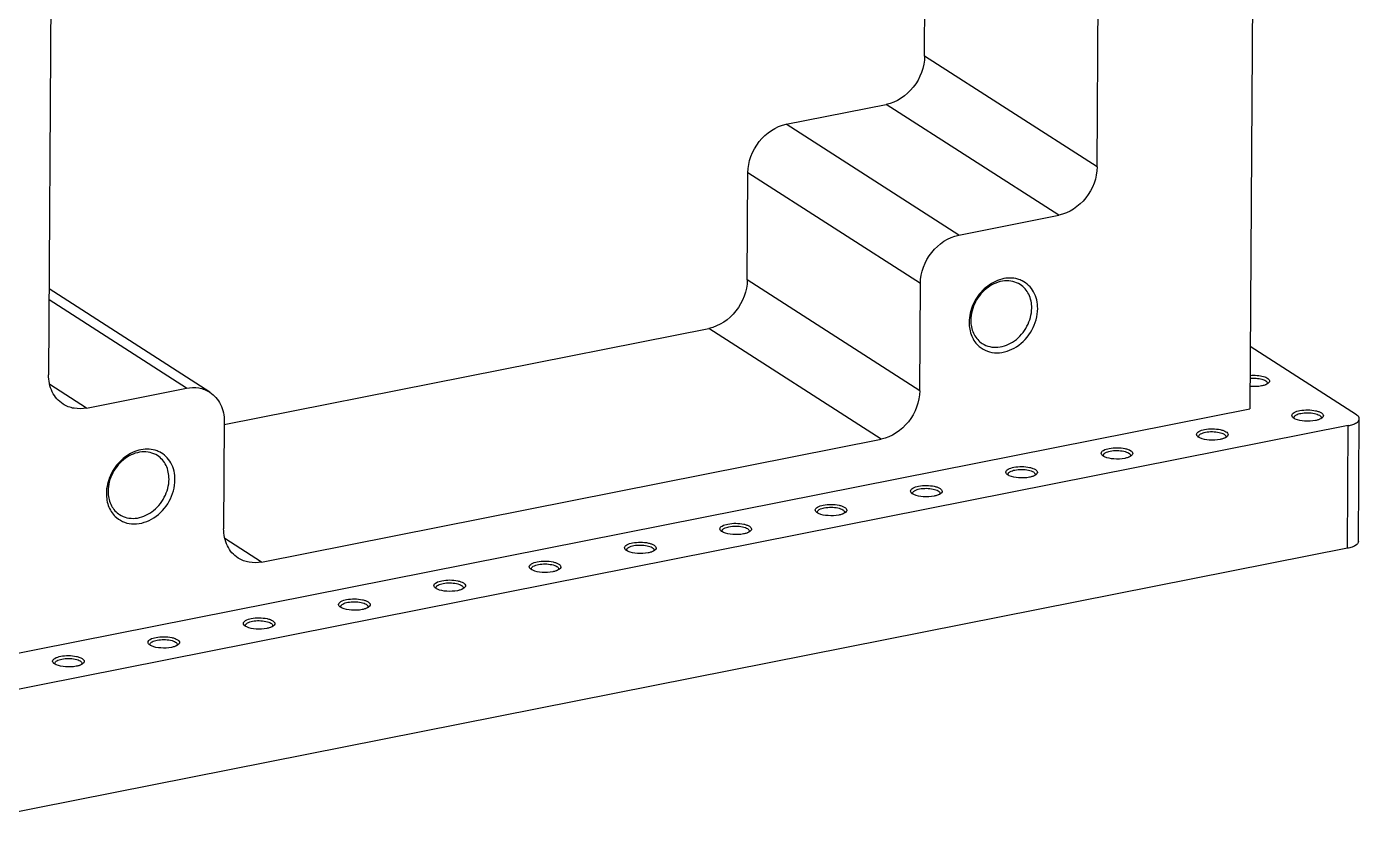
# Model space of a CAD drawing. Header units: inches. Extents: x 0.1 to 16.4, y 0 to 11.6.
# Drawn here: x 1.594 to 3.99, y 7.552 to 9.013 of the extents above; entities that cross this region are included whole.
import ezdxf

# ---------------------------------------------------------------- set-up
doc = ezdxf.new("R2010")
doc.units = ezdxf.units.IN
doc.header["$LTSCALE"] = 0.909449
doc.header["$MEASUREMENT"] = 0
doc.layers.get('0').update_dxf_attribs({"linetype": 'CONTINUOUS'})
doc.layers.add('02___PRT_ALL_AXES', color=7, linetype='CONTINUOUS')

msp = doc.modelspace()

# ---------------------------------------------------------------- linework, layer by layer
at = {"color": 7, "linetype": 'CONTINUOUS'}
for p, q in [((3.8068, 10.5737), (3.7929, 8.3259)), ((3.2083, 8.9601), (3.2147, 10)), ((3.5184, 8.761), (3.5257, 9.9551)), ((1.6408, 9.5814), (1.6335, 8.3873)), ((3.5184, 8.761), (3.2083, 8.9601)), ((2.9596, 8.8374), (3.1393, 8.873)), ((3.4494, 8.6739), (3.1393, 8.873)), ((3.2697, 8.6383), (2.9596, 8.8374)), ((2.8894, 8.5578), (2.8906, 8.7504)), ((3.2007, 8.5512), (2.8906, 8.7504)), ((3.2697, 8.6383), (3.4494, 8.6739)), ((3.1995, 8.3586), (2.8894, 8.5578)), ((3.1995, 8.3586), (3.2007, 8.5512)), ((1.8813, 8.3631), (1.6343, 8.5217)), ((1.9493, 8.298), (2.8205, 8.4707)), ((3.1305, 8.2716), (2.8205, 8.4707)), ((3.9847, 8.315), (3.7936, 8.4378)), ((1.7015, 8.3274), (1.6355, 8.3698)), ((1.7015, 8.3274), (1.8813, 8.3631)), ((3.8237, 8.3704), (3.8215, 8.3694)), ((3.826, 8.372), (3.8237, 8.3704)), ((1.3528, 7.8422), (3.7929, 8.3259)), ((3.9698, 8.2958), (1.331, 7.7727)), ((1.9494, 8.3032), (1.9482, 8.1106)), ((3.8716, 8.3094), (3.8706, 8.3101)), ((3.873, 8.3085), (3.8716, 8.3094)), ((3.8746, 8.3077), (3.873, 8.3085)), ((3.9205, 8.3082), (3.9184, 8.3072)), ((3.9229, 8.3098), (3.9205, 8.3082)), ((3.9685, 8.0754), (3.9698, 8.2958)), ((3.9885, 8.0876), (3.9898, 8.308)), ((2.0163, 8.0507), (3.1305, 8.2716)), ((3.7002, 8.2754), (3.6993, 8.2762)), ((3.7016, 8.2745), (3.7002, 8.2754)), ((3.7033, 8.2737), (3.7016, 8.2745)), ((3.7492, 8.2742), (3.747, 8.2732)), ((3.7516, 8.2758), (3.7492, 8.2742)), ((3.5289, 8.2414), (3.5279, 8.2422)), ((3.5802, 8.2419), (3.5778, 8.2403)), ((3.5303, 8.2406), (3.5289, 8.2414)), ((3.5319, 8.2397), (3.5303, 8.2406)), ((3.5778, 8.2403), (3.5756, 8.2392)), ((3.3575, 8.2075), (3.3566, 8.2082)), ((3.3589, 8.2066), (3.3575, 8.2075)), ((3.3606, 8.2058), (3.3589, 8.2066)), ((3.4065, 8.2063), (3.4043, 8.2052)), ((3.4089, 8.2079), (3.4065, 8.2063)), ((3.1862, 8.1735), (3.1852, 8.1742)), ((3.1876, 8.1726), (3.1862, 8.1735)), ((3.1892, 8.1718), (3.1876, 8.1726)), ((3.2351, 8.1723), (3.2329, 8.1713)), ((3.2375, 8.1739), (3.2351, 8.1723)), ((3.0148, 8.1395), (3.0139, 8.1403)), ((3.0162, 8.1386), (3.0148, 8.1395)), ((3.0178, 8.1378), (3.0162, 8.1386)), ((3.0638, 8.1383), (3.0616, 8.1373)), ((3.0662, 8.14), (3.0638, 8.1383)), ((2.8434, 8.1056), (2.8425, 8.1063)), ((2.8449, 8.1047), (2.8434, 8.1056)), ((2.8465, 8.1039), (2.8449, 8.1047)), ((2.8924, 8.1044), (2.8902, 8.1033)), ((2.8948, 8.106), (2.8924, 8.1044)), ((3.9685, 8.0754), (1.3296, 7.5523)), ((2.0163, 8.0507), (1.9503, 8.0931)), ((2.6721, 8.0716), (2.6711, 8.0723)), ((2.6735, 8.0707), (2.6721, 8.0716)), ((2.6751, 8.0699), (2.6735, 8.0707)), ((2.7211, 8.0704), (2.7189, 8.0694)), ((2.7234, 8.072), (2.7211, 8.0704)), ((2.5007, 8.0376), (2.4998, 8.0384)), ((2.5022, 8.0367), (2.5007, 8.0376)), ((2.5038, 8.0359), (2.5022, 8.0367)), ((2.5497, 8.0364), (2.5475, 8.0354)), ((2.5521, 8.038), (2.5497, 8.0364)), ((2.3294, 8.0037), (2.3284, 8.0044)), ((2.3308, 8.0028), (2.3294, 8.0037)), ((2.3324, 8.0019), (2.3308, 8.0028)), ((2.3784, 8.0025), (2.3762, 8.0014)), ((2.3807, 8.0041), (2.3784, 8.0025)), ((2.158, 7.9697), (2.1571, 7.9704)), ((2.1594, 7.9688), (2.158, 7.9697)), ((2.1611, 7.968), (2.1594, 7.9688)), ((2.207, 7.9685), (2.2048, 7.9675)), ((2.2094, 7.9701), (2.207, 7.9685)), ((1.9867, 7.9357), (1.9857, 7.9365)), ((1.9881, 7.9348), (1.9867, 7.9357)), ((1.9897, 7.934), (1.9881, 7.9348)), ((2.0356, 7.9345), (2.0334, 7.9335)), ((2.038, 7.9361), (2.0356, 7.9345)), ((1.8153, 7.9018), (1.8144, 7.9025)), ((1.8167, 7.9009), (1.8153, 7.9018)), ((1.8184, 7.9), (1.8167, 7.9009)), ((1.8643, 7.9006), (1.8621, 7.8995)), ((1.8667, 7.9022), (1.8643, 7.9006)), ((1.644, 7.8678), (1.643, 7.8685)), ((1.6454, 7.8669), (1.644, 7.8678)), ((1.647, 7.8661), (1.6454, 7.8669)), ((1.6929, 7.8666), (1.6907, 7.8656)), ((1.6953, 7.8682), (1.6929, 7.8666))]:
    msp.add_line(p, q, dxfattribs=at)
for centre, radius, start, end in [((3.3626, 8.5132), 0.0477, 64.0001, 73.7279), ((3.36, 8.4812), 0.0717, 176.34, 179.6334), ((3.3528, 8.4851), 0.0616, 179.6412, 182.8947), ((1.8116, 8.2058), 0.0477, 64.0001, 73.7279), ((1.8091, 8.1737), 0.0717, 176.34, 179.6334), ((1.8019, 8.1776), 0.0616, 179.6412, 182.8947)]:
    msp.add_arc(centre, radius, start, end, dxfattribs=at)
for points, knots in [([(3.2083, 8.9601), (3.2082, 8.9402), (3.1934, 8.9008), (3.1582, 8.8768), (3.1393, 8.873)], [0, 0, 0, 0, 0.507737, 1, 1, 1, 1]), ([(2.8906, 8.7504), (2.8908, 8.7702), (2.9055, 8.8097), (2.9408, 8.8337), (2.9596, 8.8374)], [0, 0, 0, 0, 0.507737, 1, 1, 1, 1]), ([(3.5184, 8.761), (3.5182, 8.7411), (3.5035, 8.7017), (3.4682, 8.6777), (3.4494, 8.6739)], [0, 0, 0, 0, 0.507737, 1, 1, 1, 1]), ([(3.2007, 8.5512), (3.2008, 8.5711), (3.2155, 8.6105), (3.2508, 8.6345), (3.2697, 8.6383)], [0, 0, 0, 0, 0.507737, 1, 1, 1, 1]), ([(2.8894, 8.5578), (2.8893, 8.5379), (2.8746, 8.4985), (2.8393, 8.4745), (2.8205, 8.4707)], [0, 0, 0, 0, 0.507737, 1, 1, 1, 1]), ([(3.3759, 8.5591), (3.3666, 8.5618), (3.3451, 8.5614), (3.3166, 8.5455), (3.2956, 8.519), (3.2891, 8.4968), (3.2884, 8.4857)], [0, 0, 0, 0, 0.226452, 0.476192, 0.74053, 1, 1, 1, 1]), ([(3.3801, 8.5493), (3.372, 8.5545), (3.3505, 8.559), (3.32, 8.5459), (3.2976, 8.5197), (3.2913, 8.4968), (3.2912, 8.4855)], [0, 0, 0, 0, 0.222435, 0.469958, 0.73755, 1, 1, 1, 1]), ([(3.4116, 8.5061), (3.4117, 8.5165), (3.4074, 8.537), (3.3921, 8.5519), (3.3835, 8.5561)], [0, 0, 0, 0, 0.520618, 1, 1, 1, 1]), ([(3.4009, 8.5072), (3.4009, 8.5156), (3.3978, 8.5322), (3.3866, 8.5451), (3.3801, 8.5493)], [0, 0, 0, 0, 0.52019, 1, 1, 1, 1]), ([(3.3065, 8.438), (3.3108, 8.4344), (3.3209, 8.4285), (3.3447, 8.4246), (3.3765, 8.4356), (3.4037, 8.4657), (3.4115, 8.4927), (3.4116, 8.5061)], [0, 0, 0, 0, 0.110598, 0.224122, 0.468828, 0.736405, 1, 1, 1, 1]), ([(3.312, 8.4433), (3.3201, 8.4382), (3.3416, 8.4336), (3.3721, 8.4467), (3.3945, 8.4729), (3.4008, 8.4959), (3.4009, 8.5072)], [0, 0, 0, 0, 0.222435, 0.469958, 0.73755, 1, 1, 1, 1]), ([(3.2882, 8.4816), (3.2882, 8.4732), (3.291, 8.4568), (3.3006, 8.443), (3.3065, 8.438)], [0, 0, 0, 0, 0.519013, 1, 1, 1, 1]), ([(3.2913, 8.482), (3.2917, 8.4742), (3.2954, 8.459), (3.3059, 8.4472), (3.312, 8.4433)], [0, 0, 0, 0, 0.518305, 1, 1, 1, 1]), ([(1.6594, 8.3346), (1.6513, 8.3399), (1.6373, 8.3561), (1.6334, 8.3768), (1.6335, 8.3873)], [0, 0, 0, 0, 0.479827, 1, 1, 1, 1]), ([(3.7932, 8.3861), (3.7975, 8.3864), (3.8057, 8.3865), (3.8167, 8.3845), (3.8247, 8.3818), (3.8283, 8.3776), (3.8283, 8.3759)], [0, 0, 0, 0, 0.33158, 0.635634, 0.86278, 1, 1, 1, 1]), ([(1.8813, 8.3631), (1.8886, 8.3645), (1.9034, 8.365), (1.9174, 8.3597), (1.9234, 8.3558)], [0, 0, 0, 0, 0.512278, 1, 1, 1, 1]), ([(3.8139, 8.3672), (3.8123, 8.3668), (3.8054, 8.3658), (3.7984, 8.3658), (3.7931, 8.3663)], [0, 0, 0, 0, 0.237503, 1, 1, 1, 1]), ([(3.7932, 8.3809), (3.7969, 8.3813), (3.8041, 8.3814), (3.8139, 8.3798), (3.821, 8.3775), (3.8243, 8.3739), (3.8243, 8.3723)], [0, 0, 0, 0, 0.328464, 0.63317, 0.862307, 1, 1, 1, 1]), ([(3.8215, 8.3694), (3.8209, 8.3691), (3.8184, 8.3682), (3.8159, 8.3676), (3.8139, 8.3672)], [0, 0, 0, 0, 0.228378, 1, 1, 1, 1]), ([(3.8283, 8.3759), (3.8283, 8.3755), (3.828, 8.374), (3.8269, 8.3728), (3.826, 8.372)], [0, 0, 0, 0, 0.221456, 1, 1, 1, 1]), ([(1.9234, 8.3558), (1.9315, 8.3506), (1.9455, 8.3344), (1.9494, 8.3137), (1.9494, 8.3032)], [0, 0, 0, 0, 0.479827, 1, 1, 1, 1]), ([(3.1995, 8.3586), (3.1993, 8.3388), (3.1846, 8.2993), (3.1493, 8.2753), (3.1305, 8.2716)], [0, 0, 0, 0, 0.507737, 1, 1, 1, 1]), ([(1.7015, 8.3274), (1.6943, 8.326), (1.6794, 8.3255), (1.6654, 8.3308), (1.6594, 8.3346)], [0, 0, 0, 0, 0.512278, 1, 1, 1, 1]), ([(3.8706, 8.3101), (3.8703, 8.3104), (3.8692, 8.3115), (3.8684, 8.3131), (3.8685, 8.3141)], [0, 0, 0, 0, 0.294339, 1, 1, 1, 1]), ([(3.8685, 8.3141), (3.8685, 8.3163), (3.8738, 8.3209), (3.8792, 8.3221), (3.8829, 8.3229)], [0, 0, 0, 0, 0.366398, 1, 1, 1, 1]), ([(3.8724, 8.3104), (3.8724, 8.3112), (3.8729, 8.3124), (3.8737, 8.3132), (3.8739, 8.3134)], [0, 0, 0, 0, 0.712727, 1, 1, 1, 1]), ([(3.8739, 8.3134), (3.8745, 8.314), (3.8777, 8.3163), (3.8816, 8.3173), (3.8848, 8.3179)], [0, 0, 0, 0, 0.193413, 1, 1, 1, 1]), ([(3.8829, 8.3229), (3.8875, 8.3238), (3.8971, 8.3245), (3.9086, 8.3235), (3.9168, 8.3212), (3.9219, 8.319), (3.9252, 8.3158), (3.9252, 8.3137)], [0, 0, 0, 0, 0.311423, 0.621792, 0.754214, 0.862166, 1, 1, 1, 1]), ([(3.8848, 8.3179), (3.8888, 8.3187), (3.897, 8.3193), (3.9068, 8.3185), (3.9139, 8.3165), (3.9183, 8.3146), (3.9212, 8.3119), (3.9212, 8.3101)], [0, 0, 0, 0, 0.310792, 0.620776, 0.753261, 0.861478, 1, 1, 1, 1]), ([(3.9252, 8.3137), (3.9251, 8.3133), (3.9249, 8.3118), (3.9238, 8.3106), (3.9229, 8.3098)], [0, 0, 0, 0, 0.221456, 1, 1, 1, 1]), ([(3.9898, 8.308), (3.9898, 8.3086), (3.9893, 8.3116), (3.9867, 8.3138), (3.9847, 8.315)], [0, 0, 0, 0, 0.207884, 1, 1, 1, 1]), ([(3.7115, 8.2889), (3.7162, 8.2898), (3.7257, 8.2905), (3.7372, 8.2895), (3.7454, 8.2872), (3.7505, 8.285), (3.7538, 8.2818), (3.7538, 8.2797)], [0, 0, 0, 0, 0.311423, 0.621792, 0.754214, 0.862166, 1, 1, 1, 1]), ([(3.9108, 8.3049), (3.9044, 8.3037), (3.8921, 8.3032), (3.8798, 8.3053), (3.8746, 8.3077)], [0, 0, 0, 0, 0.530154, 1, 1, 1, 1]), ([(3.9184, 8.3072), (3.9178, 8.3069), (3.9153, 8.306), (3.9128, 8.3053), (3.9108, 8.3049)], [0, 0, 0, 0, 0.228378, 1, 1, 1, 1]), ([(3.9698, 8.2958), (3.9726, 8.2964), (3.9777, 8.2977), (3.985, 8.3007), (3.9898, 8.305), (3.9898, 8.308)], [0, 0, 0, 0, 0.349583, 0.63548, 1, 1, 1, 1]), ([(3.6971, 8.2802), (3.6972, 8.2823), (3.7024, 8.2869), (3.7079, 8.2882), (3.7115, 8.2889)], [0, 0, 0, 0, 0.366398, 1, 1, 1, 1]), ([(3.6993, 8.2762), (3.6989, 8.2765), (3.6978, 8.2775), (3.6971, 8.2791), (3.6971, 8.2802)], [0, 0, 0, 0, 0.294339, 1, 1, 1, 1]), ([(3.701, 8.2764), (3.701, 8.2772), (3.7015, 8.2784), (3.7023, 8.2792), (3.7026, 8.2795)], [0, 0, 0, 0, 0.712727, 1, 1, 1, 1]), ([(3.7026, 8.2795), (3.7031, 8.28), (3.7064, 8.2823), (3.7103, 8.2834), (3.7134, 8.284)], [0, 0, 0, 0, 0.193413, 1, 1, 1, 1]), ([(3.7394, 8.271), (3.7331, 8.2697), (3.7208, 8.2693), (3.7085, 8.2713), (3.7033, 8.2737)], [0, 0, 0, 0, 0.530154, 1, 1, 1, 1]), ([(3.7134, 8.284), (3.7174, 8.2848), (3.7256, 8.2854), (3.7355, 8.2845), (3.7425, 8.2825), (3.747, 8.2806), (3.7498, 8.2779), (3.7498, 8.2761)], [0, 0, 0, 0, 0.310792, 0.620776, 0.753261, 0.861478, 1, 1, 1, 1]), ([(3.747, 8.2732), (3.7464, 8.273), (3.744, 8.272), (3.7414, 8.2714), (3.7394, 8.271)], [0, 0, 0, 0, 0.228378, 1, 1, 1, 1]), ([(3.7538, 8.2797), (3.7538, 8.2794), (3.7535, 8.2778), (3.7525, 8.2766), (3.7516, 8.2758)], [0, 0, 0, 0, 0.221456, 1, 1, 1, 1]), ([(1.825, 8.2516), (1.8157, 8.2543), (1.7942, 8.2539), (1.7657, 8.238), (1.7447, 8.2115), (1.7382, 8.1893), (1.7375, 8.1783)], [0, 0, 0, 0, 0.226452, 0.476192, 0.74053, 1, 1, 1, 1]), ([(1.8292, 8.2419), (1.8211, 8.247), (1.7996, 8.2516), (1.7691, 8.2385), (1.7467, 8.2123), (1.7404, 8.1893), (1.7403, 8.178)], [0, 0, 0, 0, 0.222435, 0.469958, 0.73755, 1, 1, 1, 1]), ([(1.85, 8.1997), (1.85, 8.2082), (1.8469, 8.2247), (1.8357, 8.2377), (1.8292, 8.2419)], [0, 0, 0, 0, 0.52019, 1, 1, 1, 1]), ([(1.8607, 8.1986), (1.8608, 8.209), (1.8565, 8.2296), (1.8411, 8.2445), (1.8326, 8.2487)], [0, 0, 0, 0, 0.520618, 1, 1, 1, 1]), ([(3.5279, 8.2422), (3.5276, 8.2425), (3.5265, 8.2436), (3.5257, 8.2451), (3.5258, 8.2462)], [0, 0, 0, 0, 0.294339, 1, 1, 1, 1]), ([(3.5258, 8.2462), (3.5258, 8.2483), (3.531, 8.253), (3.5365, 8.2542), (3.5401, 8.2549)], [0, 0, 0, 0, 0.366398, 1, 1, 1, 1]), ([(3.5297, 8.2424), (3.5297, 8.2433), (3.5302, 8.2444), (3.531, 8.2453), (3.5312, 8.2455)], [0, 0, 0, 0, 0.712727, 1, 1, 1, 1]), ([(3.5312, 8.2455), (3.5318, 8.246), (3.535, 8.2483), (3.5389, 8.2494), (3.5421, 8.25)], [0, 0, 0, 0, 0.193413, 1, 1, 1, 1]), ([(3.5401, 8.2549), (3.5448, 8.2558), (3.5544, 8.2566), (3.5659, 8.2555), (3.5741, 8.2532), (3.5792, 8.251), (3.5825, 8.2478), (3.5824, 8.2457)], [0, 0, 0, 0, 0.311423, 0.621792, 0.754214, 0.862166, 1, 1, 1, 1]), ([(3.5421, 8.25), (3.5461, 8.2508), (3.5543, 8.2514), (3.5641, 8.2505), (3.5712, 8.2486), (3.5756, 8.2467), (3.5785, 8.244), (3.5785, 8.2421)], [0, 0, 0, 0, 0.310792, 0.620776, 0.753261, 0.861478, 1, 1, 1, 1]), ([(3.5824, 8.2457), (3.5824, 8.2454), (3.5822, 8.2439), (3.5811, 8.2426), (3.5802, 8.2419)], [0, 0, 0, 0, 0.221456, 1, 1, 1, 1]), ([(3.3544, 8.2122), (3.3544, 8.2144), (3.3597, 8.219), (3.3652, 8.2202), (3.3688, 8.221)], [0, 0, 0, 0, 0.366398, 1, 1, 1, 1]), ([(3.3688, 8.221), (3.3735, 8.2219), (3.383, 8.2226), (3.3945, 8.2216), (3.4027, 8.2193), (3.4078, 8.217), (3.4111, 8.2139), (3.4111, 8.2117)], [0, 0, 0, 0, 0.311423, 0.621792, 0.754214, 0.862166, 1, 1, 1, 1]), ([(3.568, 8.237), (3.5617, 8.2357), (3.5494, 8.2353), (3.5371, 8.2373), (3.5319, 8.2397)], [0, 0, 0, 0, 0.530154, 1, 1, 1, 1]), ([(3.5756, 8.2392), (3.5751, 8.239), (3.5726, 8.2381), (3.57, 8.2374), (3.568, 8.237)], [0, 0, 0, 0, 0.228378, 1, 1, 1, 1]), ([(1.7556, 8.1305), (1.7599, 8.1269), (1.7699, 8.1211), (1.7938, 8.1171), (1.8256, 8.1281), (1.8528, 8.1582), (1.8606, 8.1853), (1.8607, 8.1986)], [0, 0, 0, 0, 0.110598, 0.224122, 0.468828, 0.736405, 1, 1, 1, 1]), ([(1.7611, 8.1359), (1.7691, 8.1307), (1.7906, 8.1262), (1.8212, 8.1393), (1.8436, 8.1655), (1.8499, 8.1885), (1.85, 8.1997)], [0, 0, 0, 0, 0.222435, 0.469958, 0.73755, 1, 1, 1, 1]), ([(3.3566, 8.2082), (3.3562, 8.2085), (3.3551, 8.2096), (3.3544, 8.2111), (3.3544, 8.2122)], [0, 0, 0, 0, 0.294339, 1, 1, 1, 1]), ([(3.3583, 8.2085), (3.3583, 8.2093), (3.3588, 8.2105), (3.3596, 8.2113), (3.3599, 8.2115)], [0, 0, 0, 0, 0.712727, 1, 1, 1, 1]), ([(3.3599, 8.2115), (3.3604, 8.2121), (3.3637, 8.2144), (3.3676, 8.2154), (3.3707, 8.216)], [0, 0, 0, 0, 0.193413, 1, 1, 1, 1]), ([(3.3967, 8.203), (3.3904, 8.2018), (3.3781, 8.2013), (3.3658, 8.2034), (3.3606, 8.2058)], [0, 0, 0, 0, 0.530154, 1, 1, 1, 1]), ([(3.3707, 8.216), (3.3747, 8.2168), (3.3829, 8.2174), (3.3928, 8.2166), (3.3998, 8.2146), (3.4043, 8.2127), (3.4071, 8.21), (3.4071, 8.2082)], [0, 0, 0, 0, 0.310792, 0.620776, 0.753261, 0.861478, 1, 1, 1, 1]), ([(3.4043, 8.2052), (3.4037, 8.205), (3.4013, 8.2041), (3.3987, 8.2034), (3.3967, 8.203)], [0, 0, 0, 0, 0.228378, 1, 1, 1, 1]), ([(3.4111, 8.2117), (3.4111, 8.2114), (3.4108, 8.2099), (3.4098, 8.2087), (3.4089, 8.2079)], [0, 0, 0, 0, 0.221456, 1, 1, 1, 1]), ([(1.7373, 8.1742), (1.7373, 8.1658), (1.74, 8.1494), (1.7497, 8.1356), (1.7556, 8.1305)], [0, 0, 0, 0, 0.519013, 1, 1, 1, 1]), ([(1.7404, 8.1745), (1.7408, 8.1667), (1.7444, 8.1516), (1.755, 8.1398), (1.7611, 8.1359)], [0, 0, 0, 0, 0.518305, 1, 1, 1, 1]), ([(3.183, 8.1783), (3.1831, 8.1804), (3.1883, 8.185), (3.1938, 8.1863), (3.1974, 8.187)], [0, 0, 0, 0, 0.366398, 1, 1, 1, 1]), ([(3.1852, 8.1742), (3.1849, 8.1745), (3.1838, 8.1756), (3.183, 8.1772), (3.183, 8.1783)], [0, 0, 0, 0, 0.294339, 1, 1, 1, 1]), ([(3.187, 8.1745), (3.187, 8.1753), (3.1875, 8.1765), (3.1883, 8.1773), (3.1885, 8.1776)], [0, 0, 0, 0, 0.712727, 1, 1, 1, 1]), ([(3.1885, 8.1776), (3.1891, 8.1781), (3.1923, 8.1804), (3.1962, 8.1814), (3.1993, 8.1821)], [0, 0, 0, 0, 0.193413, 1, 1, 1, 1]), ([(3.2253, 8.1691), (3.219, 8.1678), (3.2067, 8.1674), (3.1944, 8.1694), (3.1892, 8.1718)], [0, 0, 0, 0, 0.530154, 1, 1, 1, 1]), ([(3.1974, 8.187), (3.2021, 8.1879), (3.2116, 8.1886), (3.2231, 8.1876), (3.2313, 8.1853), (3.2365, 8.1831), (3.2398, 8.1799), (3.2397, 8.1778)], [0, 0, 0, 0, 0.311423, 0.621792, 0.754214, 0.862166, 1, 1, 1, 1]), ([(3.1993, 8.1821), (3.2034, 8.1829), (3.2115, 8.1835), (3.2214, 8.1826), (3.2285, 8.1806), (3.2329, 8.1787), (3.2358, 8.176), (3.2358, 8.1742)], [0, 0, 0, 0, 0.310792, 0.620776, 0.753261, 0.861478, 1, 1, 1, 1]), ([(3.2329, 8.1713), (3.2324, 8.171), (3.2299, 8.1701), (3.2273, 8.1695), (3.2253, 8.1691)], [0, 0, 0, 0, 0.228378, 1, 1, 1, 1]), ([(3.2397, 8.1778), (3.2397, 8.1774), (3.2395, 8.1759), (3.2384, 8.1747), (3.2375, 8.1739)], [0, 0, 0, 0, 0.221456, 1, 1, 1, 1]), ([(3.0117, 8.1443), (3.0117, 8.1464), (3.017, 8.1511), (3.0225, 8.1523), (3.0261, 8.153)], [0, 0, 0, 0, 0.366398, 1, 1, 1, 1]), ([(3.0171, 8.1436), (3.0177, 8.1441), (3.0209, 8.1464), (3.0249, 8.1475), (3.028, 8.1481)], [0, 0, 0, 0, 0.193413, 1, 1, 1, 1]), ([(3.0261, 8.153), (3.0307, 8.1539), (3.0403, 8.1546), (3.0518, 8.1536), (3.06, 8.1513), (3.0651, 8.1491), (3.0684, 8.1459), (3.0684, 8.1438)], [0, 0, 0, 0, 0.311423, 0.621792, 0.754214, 0.862166, 1, 1, 1, 1]), ([(3.028, 8.1481), (3.032, 8.1489), (3.0402, 8.1495), (3.0501, 8.1486), (3.0571, 8.1467), (3.0615, 8.1448), (3.0644, 8.142), (3.0644, 8.1402)], [0, 0, 0, 0, 0.310792, 0.620776, 0.753261, 0.861478, 1, 1, 1, 1]), ([(3.0139, 8.1403), (3.0135, 8.1406), (3.0124, 8.1416), (3.0117, 8.1432), (3.0117, 8.1443)], [0, 0, 0, 0, 0.294339, 1, 1, 1, 1]), ([(3.0156, 8.1405), (3.0156, 8.1414), (3.0161, 8.1425), (3.0169, 8.1434), (3.0171, 8.1436)], [0, 0, 0, 0, 0.712727, 1, 1, 1, 1]), ([(3.054, 8.1351), (3.0476, 8.1338), (3.0354, 8.1334), (3.0231, 8.1354), (3.0178, 8.1378)], [0, 0, 0, 0, 0.530154, 1, 1, 1, 1]), ([(3.0616, 8.1373), (3.061, 8.1371), (3.0585, 8.1361), (3.056, 8.1355), (3.054, 8.1351)], [0, 0, 0, 0, 0.228378, 1, 1, 1, 1]), ([(3.0684, 8.1438), (3.0684, 8.1435), (3.0681, 8.142), (3.0671, 8.1407), (3.0662, 8.14)], [0, 0, 0, 0, 0.221456, 1, 1, 1, 1]), ([(1.9742, 8.0579), (1.966, 8.0632), (1.952, 8.0794), (1.9481, 8.1001), (1.9482, 8.1106)], [0, 0, 0, 0, 0.479827, 1, 1, 1, 1]), ([(2.8403, 8.1103), (2.8404, 8.1125), (2.8456, 8.1171), (2.8511, 8.1183), (2.8547, 8.119)], [0, 0, 0, 0, 0.366398, 1, 1, 1, 1]), ([(2.8425, 8.1063), (2.8422, 8.1066), (2.8411, 8.1077), (2.8403, 8.1092), (2.8403, 8.1103)], [0, 0, 0, 0, 0.294339, 1, 1, 1, 1]), ([(2.8442, 8.1066), (2.8442, 8.1074), (2.8448, 8.1085), (2.8456, 8.1094), (2.8458, 8.1096)], [0, 0, 0, 0, 0.712727, 1, 1, 1, 1]), ([(2.8458, 8.1096), (2.8463, 8.1101), (2.8496, 8.1124), (2.8535, 8.1135), (2.8566, 8.1141)], [0, 0, 0, 0, 0.193413, 1, 1, 1, 1]), ([(2.8826, 8.1011), (2.8763, 8.0999), (2.864, 8.0994), (2.8517, 8.1015), (2.8465, 8.1039)], [0, 0, 0, 0, 0.530154, 1, 1, 1, 1]), ([(2.8547, 8.119), (2.8594, 8.12), (2.8689, 8.1207), (2.8804, 8.1197), (2.8886, 8.1174), (2.8938, 8.1151), (2.8971, 8.1119), (2.897, 8.1098)], [0, 0, 0, 0, 0.311423, 0.621792, 0.754214, 0.862166, 1, 1, 1, 1]), ([(2.8566, 8.1141), (2.8606, 8.1149), (2.8688, 8.1155), (2.8787, 8.1147), (2.8858, 8.1127), (2.8902, 8.1108), (2.8931, 8.1081), (2.8931, 8.1063)], [0, 0, 0, 0, 0.310792, 0.620776, 0.753261, 0.861478, 1, 1, 1, 1]), ([(2.8902, 8.1033), (2.8897, 8.1031), (2.8872, 8.1022), (2.8846, 8.1015), (2.8826, 8.1011)], [0, 0, 0, 0, 0.228378, 1, 1, 1, 1]), ([(2.897, 8.1098), (2.897, 8.1095), (2.8968, 8.108), (2.8957, 8.1067), (2.8948, 8.106)], [0, 0, 0, 0, 0.221456, 1, 1, 1, 1]), ([(2.6711, 8.0723), (2.6708, 8.0726), (2.6697, 8.0737), (2.6689, 8.0753), (2.669, 8.0764)], [0, 0, 0, 0, 0.294339, 1, 1, 1, 1]), ([(2.669, 8.0764), (2.669, 8.0785), (2.6743, 8.0831), (2.6797, 8.0844), (2.6834, 8.0851)], [0, 0, 0, 0, 0.366398, 1, 1, 1, 1]), ([(2.6729, 8.0726), (2.6729, 8.0734), (2.6734, 8.0746), (2.6742, 8.0754), (2.6744, 8.0756)], [0, 0, 0, 0, 0.712727, 1, 1, 1, 1]), ([(2.6744, 8.0756), (2.675, 8.0762), (2.6782, 8.0785), (2.6822, 8.0795), (2.6853, 8.0802)], [0, 0, 0, 0, 0.193413, 1, 1, 1, 1]), ([(2.6834, 8.0851), (2.688, 8.086), (2.6976, 8.0867), (2.7091, 8.0857), (2.7173, 8.0834), (2.7224, 8.0812), (2.7257, 8.078), (2.7257, 8.0759)], [0, 0, 0, 0, 0.311423, 0.621792, 0.754214, 0.862166, 1, 1, 1, 1]), ([(2.6853, 8.0802), (2.6893, 8.081), (2.6975, 8.0816), (2.7074, 8.0807), (2.7144, 8.0787), (2.7188, 8.0768), (2.7217, 8.0741), (2.7217, 8.0723)], [0, 0, 0, 0, 0.310792, 0.620776, 0.753261, 0.861478, 1, 1, 1, 1]), ([(2.7257, 8.0759), (2.7257, 8.0755), (2.7254, 8.074), (2.7243, 8.0728), (2.7234, 8.072)], [0, 0, 0, 0, 0.221456, 1, 1, 1, 1]), ([(3.9885, 8.0876), (3.9884, 8.0847), (3.9836, 8.0803), (3.9764, 8.0773), (3.9713, 8.076), (3.9685, 8.0754)], [0, 0, 0, 0, 0.36452, 0.650417, 1, 1, 1, 1]), ([(2.0163, 8.0507), (2.009, 8.0493), (1.9941, 8.0488), (1.9801, 8.0541), (1.9742, 8.0579)], [0, 0, 0, 0, 0.512278, 1, 1, 1, 1]), ([(2.4976, 8.0424), (2.4977, 8.0445), (2.5029, 8.0491), (2.5084, 8.0504), (2.512, 8.0511)], [0, 0, 0, 0, 0.366398, 1, 1, 1, 1]), ([(2.512, 8.0511), (2.5167, 8.052), (2.5262, 8.0527), (2.5377, 8.0517), (2.5459, 8.0494), (2.551, 8.0472), (2.5544, 8.044), (2.5543, 8.0419)], [0, 0, 0, 0, 0.311423, 0.621792, 0.754214, 0.862166, 1, 1, 1, 1]), ([(2.7113, 8.0672), (2.7049, 8.0659), (2.6927, 8.0655), (2.6803, 8.0675), (2.6751, 8.0699)], [0, 0, 0, 0, 0.530154, 1, 1, 1, 1]), ([(2.7189, 8.0694), (2.7183, 8.0691), (2.7158, 8.0682), (2.7133, 8.0676), (2.7113, 8.0672)], [0, 0, 0, 0, 0.228378, 1, 1, 1, 1]), ([(2.4998, 8.0384), (2.4994, 8.0387), (2.4983, 8.0397), (2.4976, 8.0413), (2.4976, 8.0424)], [0, 0, 0, 0, 0.294339, 1, 1, 1, 1]), ([(2.5015, 8.0386), (2.5015, 8.0394), (2.5021, 8.0406), (2.5028, 8.0414), (2.5031, 8.0417)], [0, 0, 0, 0, 0.712727, 1, 1, 1, 1]), ([(2.5031, 8.0417), (2.5036, 8.0422), (2.5069, 8.0445), (2.5108, 8.0456), (2.5139, 8.0462)], [0, 0, 0, 0, 0.193413, 1, 1, 1, 1]), ([(2.5399, 8.0332), (2.5336, 8.0319), (2.5213, 8.0315), (2.509, 8.0335), (2.5038, 8.0359)], [0, 0, 0, 0, 0.530154, 1, 1, 1, 1]), ([(2.5139, 8.0462), (2.5179, 8.047), (2.5261, 8.0476), (2.536, 8.0467), (2.5431, 8.0448), (2.5475, 8.0429), (2.5504, 8.0401), (2.5504, 8.0383)], [0, 0, 0, 0, 0.310792, 0.620776, 0.753261, 0.861478, 1, 1, 1, 1]), ([(2.5475, 8.0354), (2.547, 8.0352), (2.5445, 8.0342), (2.5419, 8.0336), (2.5399, 8.0332)], [0, 0, 0, 0, 0.228378, 1, 1, 1, 1]), ([(2.5543, 8.0419), (2.5543, 8.0416), (2.554, 8.0401), (2.553, 8.0388), (2.5521, 8.038)], [0, 0, 0, 0, 0.221456, 1, 1, 1, 1]), ([(2.3284, 8.0044), (2.3281, 8.0047), (2.327, 8.0058), (2.3262, 8.0073), (2.3263, 8.0084)], [0, 0, 0, 0, 0.294339, 1, 1, 1, 1]), ([(2.3263, 8.0084), (2.3263, 8.0106), (2.3316, 8.0152), (2.337, 8.0164), (2.3407, 8.0171)], [0, 0, 0, 0, 0.366398, 1, 1, 1, 1]), ([(2.3302, 8.0047), (2.3302, 8.0055), (2.3307, 8.0066), (2.3315, 8.0075), (2.3317, 8.0077)], [0, 0, 0, 0, 0.712727, 1, 1, 1, 1]), ([(2.3317, 8.0077), (2.3323, 8.0082), (2.3355, 8.0105), (2.3395, 8.0116), (2.3426, 8.0122)], [0, 0, 0, 0, 0.193413, 1, 1, 1, 1]), ([(2.3686, 7.9992), (2.3622, 7.998), (2.3499, 7.9975), (2.3376, 7.9996), (2.3324, 8.0019)], [0, 0, 0, 0, 0.530154, 1, 1, 1, 1]), ([(2.3407, 8.0171), (2.3453, 8.0181), (2.3549, 8.0188), (2.3664, 8.0178), (2.3746, 8.0154), (2.3797, 8.0132), (2.383, 8.01), (2.383, 8.0079)], [0, 0, 0, 0, 0.311423, 0.621792, 0.754214, 0.862166, 1, 1, 1, 1]), ([(2.3426, 8.0122), (2.3466, 8.013), (2.3548, 8.0136), (2.3646, 8.0128), (2.3717, 8.0108), (2.3761, 8.0089), (2.379, 8.0062), (2.379, 8.0044)], [0, 0, 0, 0, 0.310792, 0.620776, 0.753261, 0.861478, 1, 1, 1, 1]), ([(2.383, 8.0079), (2.3829, 8.0076), (2.3827, 8.0061), (2.3816, 8.0048), (2.3807, 8.0041)], [0, 0, 0, 0, 0.221456, 1, 1, 1, 1]), ([(2.1549, 7.9745), (2.155, 7.9766), (2.1602, 7.9812), (2.1657, 7.9825), (2.1693, 7.9832)], [0, 0, 0, 0, 0.366398, 1, 1, 1, 1]), ([(2.1604, 7.9737), (2.1609, 7.9743), (2.1642, 7.9766), (2.1681, 7.9776), (2.1712, 7.9783)], [0, 0, 0, 0, 0.193413, 1, 1, 1, 1]), ([(2.1693, 7.9832), (2.174, 7.9841), (2.1835, 7.9848), (2.195, 7.9838), (2.2032, 7.9815), (2.2083, 7.9793), (2.2117, 7.9761), (2.2116, 7.974)], [0, 0, 0, 0, 0.311423, 0.621792, 0.754214, 0.862166, 1, 1, 1, 1]), ([(2.1712, 7.9783), (2.1752, 7.979), (2.1834, 7.9797), (2.1933, 7.9788), (2.2003, 7.9768), (2.2048, 7.9749), (2.2077, 7.9722), (2.2076, 7.9704)], [0, 0, 0, 0, 0.310792, 0.620776, 0.753261, 0.861478, 1, 1, 1, 1]), ([(2.3762, 8.0014), (2.3756, 8.0012), (2.3731, 8.0003), (2.3706, 7.9996), (2.3686, 7.9992)], [0, 0, 0, 0, 0.228378, 1, 1, 1, 1]), ([(2.1571, 7.9704), (2.1567, 7.9707), (2.1556, 7.9718), (2.1549, 7.9734), (2.1549, 7.9745)], [0, 0, 0, 0, 0.294339, 1, 1, 1, 1]), ([(2.1588, 7.9707), (2.1588, 7.9715), (2.1593, 7.9727), (2.1601, 7.9735), (2.1604, 7.9737)], [0, 0, 0, 0, 0.712727, 1, 1, 1, 1]), ([(2.1972, 7.9652), (2.1909, 7.964), (2.1786, 7.9635), (2.1663, 7.9656), (2.1611, 7.968)], [0, 0, 0, 0, 0.530154, 1, 1, 1, 1]), ([(2.2048, 7.9675), (2.2042, 7.9672), (2.2018, 7.9663), (2.1992, 7.9656), (2.1972, 7.9652)], [0, 0, 0, 0, 0.228378, 1, 1, 1, 1]), ([(2.2116, 7.974), (2.2116, 7.9736), (2.2113, 7.9721), (2.2103, 7.9709), (2.2094, 7.9701)], [0, 0, 0, 0, 0.221456, 1, 1, 1, 1]), ([(1.9857, 7.9365), (1.9854, 7.9368), (1.9843, 7.9378), (1.9835, 7.9394), (1.9836, 7.9405)], [0, 0, 0, 0, 0.294339, 1, 1, 1, 1]), ([(1.9836, 7.9405), (1.9836, 7.9426), (1.9888, 7.9472), (1.9943, 7.9485), (1.9979, 7.9492)], [0, 0, 0, 0, 0.366398, 1, 1, 1, 1]), ([(1.9875, 7.9367), (1.9875, 7.9375), (1.988, 7.9387), (1.9888, 7.9395), (1.989, 7.9398)], [0, 0, 0, 0, 0.712727, 1, 1, 1, 1]), ([(1.989, 7.9398), (1.9896, 7.9403), (1.9928, 7.9426), (1.9967, 7.9437), (1.9999, 7.9443)], [0, 0, 0, 0, 0.193413, 1, 1, 1, 1]), ([(2.0258, 7.9313), (2.0195, 7.93), (2.0072, 7.9296), (1.9949, 7.9316), (1.9897, 7.934)], [0, 0, 0, 0, 0.530154, 1, 1, 1, 1]), ([(1.9979, 7.9492), (2.0026, 7.9501), (2.0122, 7.9508), (2.0237, 7.9498), (2.0319, 7.9475), (2.037, 7.9453), (2.0403, 7.9421), (2.0402, 7.94)], [0, 0, 0, 0, 0.311423, 0.621792, 0.754214, 0.862166, 1, 1, 1, 1]), ([(1.9999, 7.9443), (2.0039, 7.9451), (2.0121, 7.9457), (2.0219, 7.9448), (2.029, 7.9429), (2.0334, 7.941), (2.0363, 7.9382), (2.0363, 7.9364)], [0, 0, 0, 0, 0.310792, 0.620776, 0.753261, 0.861478, 1, 1, 1, 1]), ([(2.0334, 7.9335), (2.0329, 7.9333), (2.0304, 7.9323), (2.0278, 7.9317), (2.0258, 7.9313)], [0, 0, 0, 0, 0.228378, 1, 1, 1, 1]), ([(2.0402, 7.94), (2.0402, 7.9397), (2.04, 7.9381), (2.0389, 7.9369), (2.038, 7.9361)], [0, 0, 0, 0, 0.221456, 1, 1, 1, 1]), ([(1.8122, 7.9065), (1.8123, 7.9087), (1.8175, 7.9133), (1.823, 7.9145), (1.8266, 7.9152)], [0, 0, 0, 0, 0.366398, 1, 1, 1, 1]), ([(1.8144, 7.9025), (1.814, 7.9028), (1.8129, 7.9039), (1.8122, 7.9054), (1.8122, 7.9065)], [0, 0, 0, 0, 0.294339, 1, 1, 1, 1]), ([(1.8177, 7.9058), (1.8182, 7.9063), (1.8215, 7.9086), (1.8254, 7.9097), (1.8285, 7.9103)], [0, 0, 0, 0, 0.193413, 1, 1, 1, 1]), ([(1.8266, 7.9152), (1.8313, 7.9162), (1.8408, 7.9169), (1.8523, 7.9158), (1.8605, 7.9135), (1.8656, 7.9113), (1.8689, 7.9081), (1.8689, 7.906)], [0, 0, 0, 0, 0.311423, 0.621792, 0.754214, 0.862166, 1, 1, 1, 1]), ([(1.8285, 7.9103), (1.8325, 7.9111), (1.8407, 7.9117), (1.8506, 7.9108), (1.8576, 7.9089), (1.8621, 7.907), (1.8649, 7.9043), (1.8649, 7.9024)], [0, 0, 0, 0, 0.310792, 0.620776, 0.753261, 0.861478, 1, 1, 1, 1]), ([(1.6552, 7.8813), (1.6599, 7.8822), (1.6694, 7.8829), (1.6809, 7.8819), (1.6891, 7.8796), (1.6943, 7.8774), (1.6976, 7.8742), (1.6975, 7.8721)], [0, 0, 0, 0, 0.311423, 0.621792, 0.754214, 0.862166, 1, 1, 1, 1]), ([(1.8161, 7.9027), (1.8161, 7.9036), (1.8166, 7.9047), (1.8174, 7.9056), (1.8177, 7.9058)], [0, 0, 0, 0, 0.712727, 1, 1, 1, 1]), ([(1.8545, 7.8973), (1.8482, 7.8961), (1.8359, 7.8956), (1.8236, 7.8976), (1.8184, 7.9)], [0, 0, 0, 0, 0.530154, 1, 1, 1, 1]), ([(1.8621, 7.8995), (1.8615, 7.8993), (1.8591, 7.8984), (1.8565, 7.8977), (1.8545, 7.8973)], [0, 0, 0, 0, 0.228378, 1, 1, 1, 1]), ([(1.8689, 7.906), (1.8689, 7.9057), (1.8686, 7.9042), (1.8676, 7.9029), (1.8667, 7.9022)], [0, 0, 0, 0, 0.221456, 1, 1, 1, 1]), ([(1.6408, 7.8725), (1.6409, 7.8747), (1.6461, 7.8793), (1.6516, 7.8805), (1.6552, 7.8813)], [0, 0, 0, 0, 0.366398, 1, 1, 1, 1]), ([(1.643, 7.8685), (1.6427, 7.8688), (1.6416, 7.8699), (1.6408, 7.8715), (1.6408, 7.8725)], [0, 0, 0, 0, 0.294339, 1, 1, 1, 1]), ([(1.6448, 7.8688), (1.6448, 7.8696), (1.6453, 7.8708), (1.6461, 7.8716), (1.6463, 7.8718)], [0, 0, 0, 0, 0.712727, 1, 1, 1, 1]), ([(1.6463, 7.8718), (1.6469, 7.8724), (1.6501, 7.8747), (1.654, 7.8757), (1.6572, 7.8763)], [0, 0, 0, 0, 0.193413, 1, 1, 1, 1]), ([(1.6831, 7.8633), (1.6768, 7.8621), (1.6645, 7.8616), (1.6522, 7.8637), (1.647, 7.8661)], [0, 0, 0, 0, 0.530154, 1, 1, 1, 1]), ([(1.6572, 7.8763), (1.6612, 7.8771), (1.6693, 7.8777), (1.6792, 7.8769), (1.6863, 7.8749), (1.6907, 7.873), (1.6936, 7.8703), (1.6936, 7.8685)], [0, 0, 0, 0, 0.310792, 0.620776, 0.753261, 0.861478, 1, 1, 1, 1]), ([(1.6907, 7.8656), (1.6902, 7.8653), (1.6877, 7.8644), (1.6851, 7.8637), (1.6831, 7.8633)], [0, 0, 0, 0, 0.228378, 1, 1, 1, 1]), ([(1.6975, 7.8721), (1.6975, 7.8717), (1.6973, 7.8702), (1.6962, 7.869), (1.6953, 7.8682)], [0, 0, 0, 0, 0.221456, 1, 1, 1, 1])]:
    msp.add_open_spline(points, degree=3, knots=knots, dxfattribs=at)
for points in [[(3.8243, 8.3723), (3.8243, 8.3717), (3.8241, 8.371), (3.8238, 8.3705)], [(3.8729, 8.3085), (3.8726, 8.3091), (3.8724, 8.3097), (3.8724, 8.3104)], [(3.9212, 8.3101), (3.9212, 8.3094), (3.921, 8.3088), (3.9206, 8.3082)], [(3.7016, 8.2746), (3.7012, 8.2751), (3.701, 8.2758), (3.701, 8.2764)], [(3.7498, 8.2761), (3.7498, 8.2755), (3.7496, 8.2748), (3.7493, 8.2743)], [(3.5302, 8.2406), (3.5299, 8.2411), (3.5297, 8.2418), (3.5297, 8.2424)], [(3.5785, 8.2421), (3.5785, 8.2415), (3.5783, 8.2408), (3.5779, 8.2403)], [(3.3588, 8.2066), (3.3585, 8.2072), (3.3583, 8.2078), (3.3583, 8.2085)], [(3.4071, 8.2082), (3.4071, 8.2075), (3.4069, 8.2069), (3.4066, 8.2063)], [(3.1875, 8.1726), (3.1872, 8.1732), (3.1869, 8.1739), (3.187, 8.1745)], [(3.2358, 8.1742), (3.2358, 8.1736), (3.2355, 8.1729), (3.2352, 8.1724)], [(3.0161, 8.1387), (3.0158, 8.1392), (3.0156, 8.1399), (3.0156, 8.1405)], [(3.0644, 8.1402), (3.0644, 8.1396), (3.0642, 8.1389), (3.0639, 8.1384)], [(2.8448, 8.1047), (2.8445, 8.1053), (2.8442, 8.1059), (2.8442, 8.1066)], [(2.8931, 8.1063), (2.8931, 8.1056), (2.8928, 8.105), (2.8925, 8.1044)], [(2.6734, 8.0707), (2.6731, 8.0713), (2.6729, 8.072), (2.6729, 8.0726)], [(2.7217, 8.0723), (2.7217, 8.0717), (2.7215, 8.071), (2.7211, 8.0704)], [(2.5021, 8.0368), (2.5017, 8.0373), (2.5015, 8.038), (2.5015, 8.0386)], [(2.5504, 8.0383), (2.5503, 8.0377), (2.5501, 8.037), (2.5498, 8.0365)], [(2.3307, 8.0028), (2.3304, 8.0034), (2.3302, 8.004), (2.3302, 8.0047)], [(2.379, 8.0044), (2.379, 8.0037), (2.3788, 8.0031), (2.3784, 8.0025)], [(2.1594, 7.9688), (2.159, 7.9694), (2.1588, 7.97), (2.1588, 7.9707)], [(2.2076, 7.9704), (2.2076, 7.9697), (2.2074, 7.9691), (2.2071, 7.9685)], [(1.988, 7.9349), (1.9877, 7.9354), (1.9875, 7.9361), (1.9875, 7.9367)], [(2.0363, 7.9364), (2.0363, 7.9358), (2.0361, 7.9351), (2.0357, 7.9346)], [(1.8166, 7.9009), (1.8163, 7.9014), (1.8161, 7.9021), (1.8161, 7.9027)], [(1.8649, 7.9024), (1.8649, 7.9018), (1.8647, 7.9012), (1.8644, 7.9006)], [(1.6453, 7.8669), (1.645, 7.8675), (1.6448, 7.8681), (1.6448, 7.8688)], [(1.6936, 7.8685), (1.6936, 7.8678), (1.6933, 7.8672), (1.693, 7.8666)]]:
    msp.add_open_spline(points, degree=3, dxfattribs=at)
at = {"layer": '02___PRT_ALL_AXES', "color": 7, "linetype": 'CONTINUOUS'}
msp.add_line((1.9234, 8.3558), (1.6344, 8.5414), dxfattribs=at)

doc.saveas('drawing.dxf')
